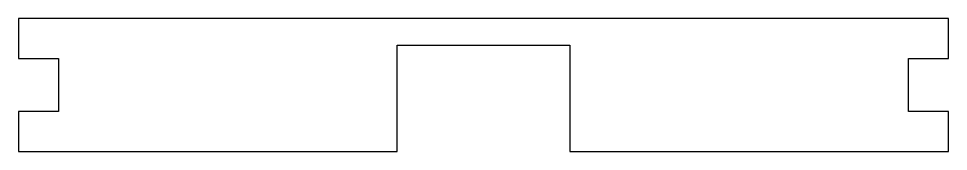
# Model space of a CAD drawing. Header units: millimetres. Extents: x -35 to 35, y 3 to 13.
import ezdxf

# ---------------------------------------------------------------- set-up
doc = ezdxf.new("R2010")
doc.units = ezdxf.units.MM
doc.layers.get('0').update_dxf_attribs({"linetype": 'CONTINUOUS'})

msp = doc.modelspace()

# ---------------------------------------------------------------- linework, layer by layer
msp.add_lwpolyline([(-35, 13), (-35, 10), (-32, 10), (-32, 6), (-35, 6), (-35, 3), (-6.5, 3), (-6.5, 11), (6.5, 11), (6.5, 3), (35, 3), (35, 6), (32, 6), (32, 10), (35, 10), (35, 13)], close=True)

doc.saveas('drawing.dxf')
